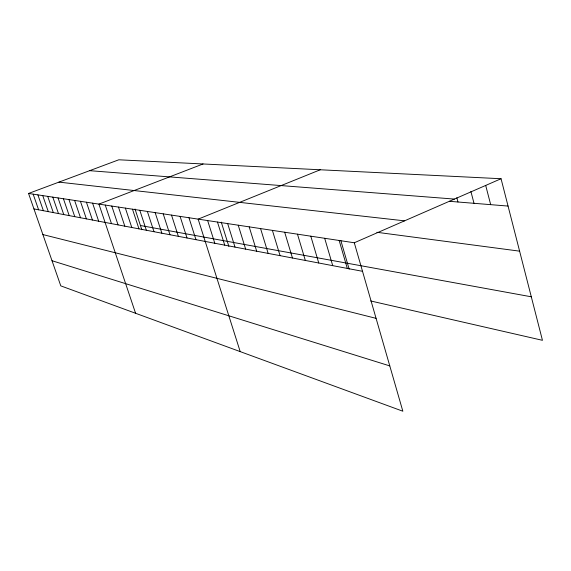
<?xml version="1.0" encoding="UTF-8"?>
<svg xmlns="http://www.w3.org/2000/svg" width="571" height="571" viewBox="0 0 571 571"><rect width="100%" height="100%" fill="white"/><g stroke="black" fill="none" stroke-linecap="round" stroke-linejoin="round"><path stroke-width="0.86" d="M354.291 242.768L402.848 411.213L60.783 285.864L28.55 193.462L354.291 242.768L501.053 178.73L542.45 340.316L370.665 300.96M320.26 169.773L198.144 219.136L240.198 351.608M203.062 163.963L98.926 204.111L135.584 313.272M28.55 193.462L118.811 159.787L501.053 178.73M89.626 170.672L454.416 199.079M449.42 201.306L508.054 206.067M58.941 182.12L404.553 220.841M376.86 232.29L519.61 251.161M140.437 225.502L531.301 296.799M33.939 208.915L362.521 271.311M42.889 234.567L376.075 318.347M52.011 260.726L389.786 365.904M37.893 194.875L43.389 210.713M33.161 194.161L38.607 209.8M47.714 196.36L53.317 212.598M42.739 195.61L48.292 211.641M58.049 197.923L63.766 214.582M52.81 197.131L58.478 213.575M68.941 199.572L74.772 216.673M63.424 198.737L69.198 215.61M80.432 201.313L86.392 218.879M74.608 200.435L80.504 217.758M86.428 202.22L92.445 220.028M92.588 203.155L98.669 221.205M111.766 206.06L118.047 224.888M105.257 205.075L111.466 223.639M118.468 207.073L124.813 226.173M125.37 208.115L131.787 227.494M139.809 210.306L146.362 230.263M135.013 209.007L141.829 229.735M132.479 209.193L138.967 228.857M147.368 211.448L153.992 231.712M155.162 212.626L161.857 233.204M171.514 215.103L178.359 236.337M163.206 213.847L169.98 234.745M180.093 216.402L187.017 237.986M188.965 217.744L195.967 239.684M207.644 220.57L214.803 243.26M217.472 222.062L224.717 245.145M227.665 223.604L234.995 247.093M221.277 222.14L228.878 246.429M238.228 225.202L245.644 249.113M249.192 226.858L256.686 251.211M260.569 228.586L268.156 253.388M272.396 230.37L280.068 255.651M284.686 232.233L292.452 258.006M297.477 234.167L305.335 260.447M310.802 236.187L318.746 262.995M324.685 238.285L332.722 265.651M340.823 240.498L349.166 269.184M339.167 240.484L347.304 268.42M456.836 197.709L457.978 202.006M470.889 191.449L474.009 203.305M485.685 185.404L490.682 204.654"/></g></svg>
